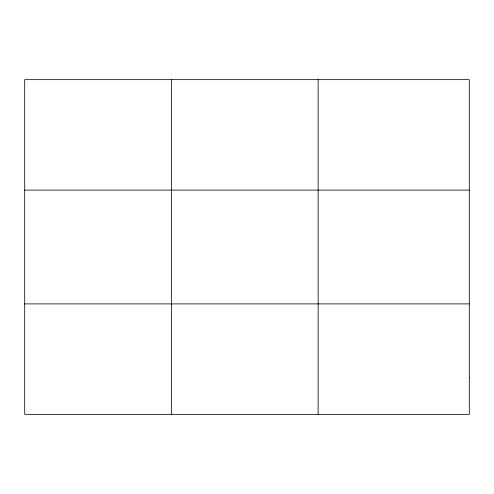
<?xml version="1.0" encoding="UTF-8"?>
<svg xmlns="http://www.w3.org/2000/svg" width="494" height="494" viewBox="0 0 494 494"><rect width="100%" height="100%" fill="white"/><g stroke="black" fill="none" stroke-linecap="round" stroke-linejoin="round"><path stroke-width="0.74" d="M171.418 414.343L171.418 79.658M318.136 414.343L318.136 79.658M24.7 190.104L469.3 190.104M24.7 303.896L469.3 303.896M469.3 377.527L469.3 414.343L24.7 414.343L24.7 79.658L469.3 79.658L469.3 377.527"/></g></svg>
